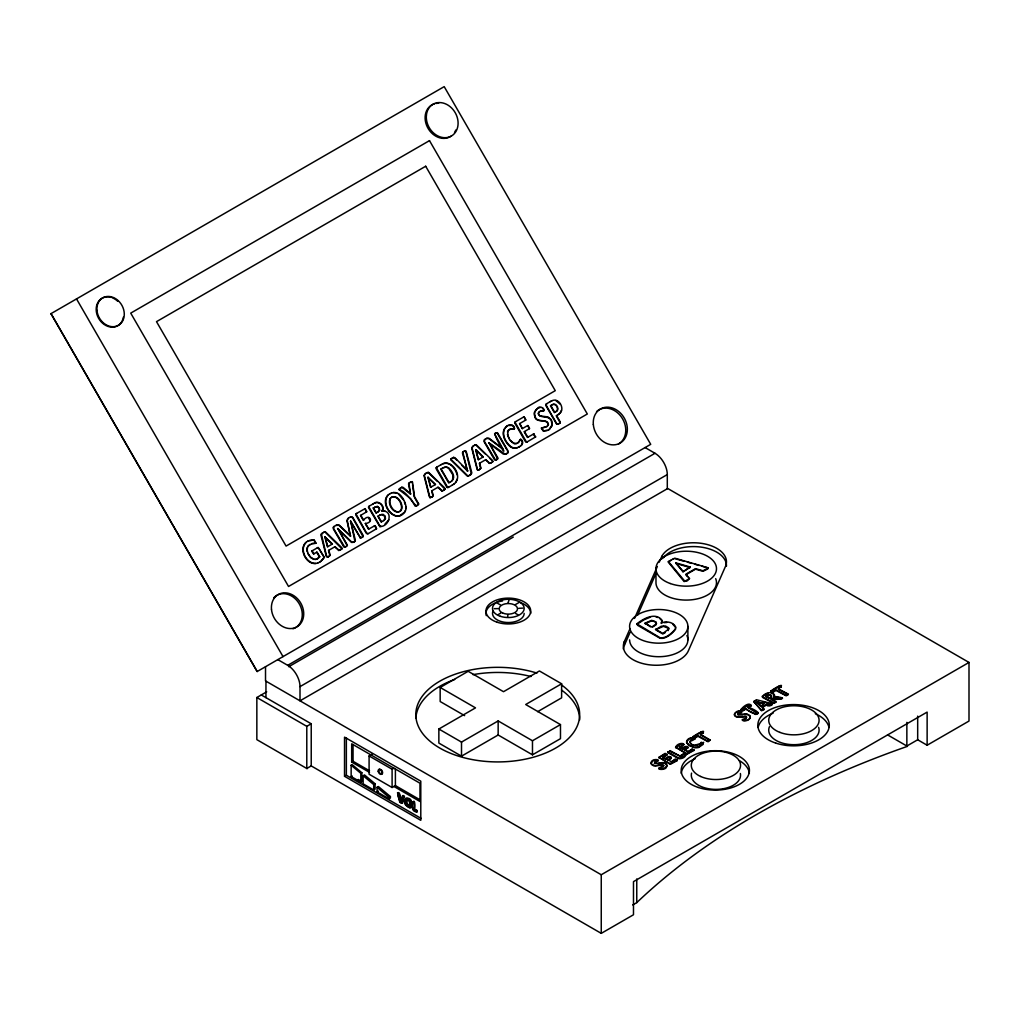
<?xml version="1.0" encoding="UTF-8"?>
<svg xmlns="http://www.w3.org/2000/svg" width="1020" height="1020" viewBox="0 0 1020 1020"><rect width="100%" height="100%" fill="white"/><g stroke="black" fill="none" stroke-linecap="round" stroke-linejoin="round"><path stroke-width="1.5" d="M376.393 528.832L374.633 525.784M376.24 529.036L376.125 526.957L374.378 525.823M535.564 437.044L533.715 433.831M370.132 520.672L368.322 517.535M365.147 523.553C375.067 522.622 369.087 512.308 363.337 520.417L360.493 515.482L366.856 511.696L365.096 508.636L356.286 513.621L355.776 514.858L366.206 533.103L368.271 533.639M529.138 428.872L527.914 425.518L529.635 428.489L524.165 431.753L527.455 437.452L533.97 433.793M686.6 742.573C686.218 735.203 702.27 737.371 690.055 741.298M507.616 616.87L507.883 615.022M552.075 424.639L549.64 429.267M417.154 811.678L416.989 810.326L414.235 809.268C415.446 790.258 407.158 812.519 417.078 811.754C407.847 811.053 415.892 790.5 414.694 809M307.173 547.485L307.122 551.591M764.005 709.563L761.583 710.787L753.742 701.39L756.61 699.784L771.477 703.532C774.486 705.139 767.359 707.217 766.504 704.973L762.195 707.638L764.005 709.563L762.195 707.115L766.504 704.45L770.036 705.356L772.382 703.953M764.005 709.04L761.583 710.264L753.665 701.607M316.48 559.292L319.732 556.729L317.029 552.037L313.586 554.026L311.635 551.131L318.1 547.396L324.309 557.251L320.739 561.433M462.825 452.204L467.504 471.074L462.392 452.791L463.271 451.771M686.881 742.942L689.877 745.582L694.403 747.15A6.171 3.557 0 0 0 698.636 746.921C713.26 734.935 691.203 751.536 689.979 741.808L690.999 739.87L694.875 738.684M708.262 567.847L703.009 570.779L695.512 568.663L685.861 574.234L689.507 578.467L684.892 581.298L668.342 561.497L674.768 558.169L708.262 567.847L707.752 568.969L703.009 571.302L695.512 569.185L685.861 574.757L687.556 576.683M689.507 578.467L687.391 580.788L684.114 581.528L668.151 561.969M773.976 696.966L773.976 696.443C790.997 698.266 778.451 699.745 771.311 699.414L776.041 702.244L773.67 703.379L762.501 697.374C762.526 693.766 771.834 690.247 774.448 694.786L773.976 696.966L777.788 697.132M782.327 697.718C779.535 701.518 774.626 695.971 771.311 698.891L771.311 699.414M400.822 801.287L402.619 795.689L404.443 796.161L402.211 802.918L401.268 803.212L399.776 802.153L397.532 792.68L398.986 793.573L401.281 801.031M401.714 799.667L403.078 795.434M400.924 799.527C399.585 788.422 395.224 791.596 400.299 802.026M390.061 498.895C388.658 504.046 392.853 512.231 398.68 511.874M401.293 509.783C402.836 504.492 397.736 494.751 391.476 497.326M457.266 479.03L455.621 482.422M339.188 550.392L335.044 546.682L328.517 550.443L329.83 555.441L329.243 556.244M328.848 550.252L330.161 555.25L328.376 556.792M431.957 490.722L433.27 495.72L432.353 496.714M490.607 463.093L489.625 463.284L485.851 459.612L479.336 463.373L480.649 468.371L480.063 469.174M479.655 463.182L480.968 468.18L479.196 469.723M497.62 458.847L489.166 442.922L505.372 454.372M489.141 442.935L497.964 457.98L497.224 459.242M494.585 433.921C515.457 470.551 494.419 438.243 494.981 433.513M561.433 410.32L560.184 412.87M409.007 483.263L410.448 494.075L402.02 487.292M748.196 707.689L748.196 707.166C766.517 714.025 754.876 717.149 745.849 708.619C733.622 715.492 748.718 699.172 751.153 705.789L748.196 707.689L757.873 713.605L755.769 714.472L745.849 709.142L742.777 710.978L740.839 709.423M771.311 698.891L776.041 701.722L773.67 702.856L762.093 696.405M778.375 688.984L788.345 694.11L785.961 695.245L776.041 689.903C758.268 697.489 791.227 677.688 778.375 688.984L788.345 694.633L786.19 695.818L776.041 690.438L772.956 692.274L771.031 690.706M507.45 431.957L508.432 430.108L511.3 428.655M508.011 602.82L508.993 600.193M669.63 751.217L679.957 756.088C687.493 749.904 687.786 758.867 678.861 758.74L667.807 752.658L668.597 751.715M667.692 752.53L670.178 750.694L679.957 756.088M700.396 734.336L710.251 740.048L707.842 741.17L698.024 735.764C680.11 743.236 713.426 723.664 700.396 734.859L703.392 732.462M710.315 739.87L708.071 741.757L698.024 736.3L694.913 738.11L693.001 736.542M362.992 536.584L352.652 517.905L351.033 516.796M350.37 517.038L351.951 516.707L352.971 517.726L363.362 535.717L362.572 536.992M333.604 526.856L333.744 528.819L344.747 547.115M347.081 545.496L337.849 528.538L347.31 544.986L346.519 546.248M347.412 545.305L345.78 546.745M328.708 556.601L326.464 556.856L320.892 535.015L322.906 532.771M327.751 557.086L326.476 555.683L321.325 533.855M432.684 496.536L429.956 497.786L429.254 496.345L424.001 475.486L426.016 473.242M431.804 497.071L430.274 497.594L429.586 496.153L424.32 475.294L424.983 473.866M478.571 470.016L477.666 470.245L476.965 468.805L471.699 447.946L473.726 445.689M477.666 470.245L472.031 447.754L472.693 446.326M546.325 404.022L546.439 405.794L556.933 423.963L558.144 424.078M471.393 474.045L466.076 452.319L464.814 450.904M463.883 451.375L465.719 450.687L466.395 452.128L471.826 472.897L470.832 474.517M411.149 481.873L412.488 482.026L414.541 496.702L418.633 503.803L417.792 505.104M418.71 504.135L417.014 505.614M559.891 422.905L560.286 422.025L556.563 415.573M560.362 422.356L559.444 423.325M623.398 649.026A32.997 19.048 0 0 1 624.367 645.328L624.367 641.516L630.079 628.537M634.516 618.426L657.352 566.482M659.251 562.16L661.789 556.385A33.022 19.061 0 0 1 702.882 543.571A33.022 19.061 0 0 1 725.08 567.298L688.334 650.887A32.997 19.048 0 0 1 648.236 664.67A32.997 19.048 0 0 1 624.367 641.516M624.367 645.328L630.079 632.349M637.691 615.034L656.09 573.189M750.248 717.417L749.942 715.657L747.073 713.974L737.651 714.255L741.553 712.406L740.839 711.679M771.362 697.068L771.439 695.959L769.552 695.104L765.956 696.532L769.437 698.407L770.623 697.68M686.651 741.706L688.819 739.309M354.883 541.314L350.701 521.118L360.188 537.553L361.348 537.693M385.279 511.339L382.054 511.122C384.82 506.787 379.274 500.437 374.608 503.153M382.054 511.122C386.057 506.098 377.833 499.137 373.167 503.88M538.904 412.195L538.483 413.967L539.809 415.892L547.969 416.912L551.195 419.947L552.177 425.786L548.479 430.07M504.785 428.387C501.356 434.711 505.754 442.387 510.701 446.531A8.555 6.987 60 0 0 515.801 448.048L517.522 447.691M661.342 622.901C666.162 621.065 673.238 621.766 675.648 626.905L675.533 629.2C672.18 633.624 665.843 639.298 660.067 638.278L637.666 625.349L636.862 623.845C643.059 618.77 655.465 611.732 661.954 620.198L661.342 623.424L662.031 621.537M347.68 518.746L347.259 520.506L350.395 536.176L338.882 525.3L335.937 525.376M384.667 519.754L384.731 516.235L381.442 514.45M452.536 480.076L453.02 475.116L448.723 468.409A5.776 4.718 60 0 0 445.268 467.211L443.942 467.466M663.752 765.727C653.488 769.399 663.319 770.89 666.646 766.122M401.689 803.314L404.022 796.645L402.619 795.689M547.574 425.939L548.097 424.957C547.804 417.703 535.717 424.18 534.697 416.083A6.056 4.947 60 0 1 534.48 412.195L536.813 409.033M668.24 630.602L668.597 628.333L663.433 626.344L655.541 629.748L661.228 626.242L665.486 626L668.597 627.81L668.852 628.945L662.847 633.445L655.541 629.225M388.888 519.856L385.063 523.936M773.976 696.443L774.448 695.589M675.533 628.677C672.18 633.101 665.843 638.775 660.067 637.755L636.862 623.845M409.543 805.838L409.555 801.631L407.171 799.68M407.031 799.706L407.018 803.926L409.734 805.787M521.488 444.809L522.444 442.935L521.794 440.92M520.417 446.008C523.451 445.013 523.324 439.467 520.353 439.442L518.81 442.17M701.377 742.178L699.439 744.97M750.057 717.506C749.598 721.739 737.842 720.324 744.931 718.807C751.102 713.324 737.537 718.96 735.241 715.721A4.361 2.524 0 0 1 734.451 714.076C735.088 711.539 740.941 709.04 741.553 712.406M535.933 409.9L534.799 412.003A6.056 4.947 60 0 0 535.028 415.892C536.035 424.001 548.122 417.511 548.428 424.779L546.58 426.755M319.732 556.729L317.641 558.769M390.736 497.938C386.516 502.834 393.401 514.807 399.878 511.351M512.435 428.808L514.195 428.974C515.686 424.307 507.845 423.695 505.639 427.189M400.605 510.739C405.182 505.563 396.856 492.367 390.418 498.117M508.75 429.917C505.627 434.928 510.714 444.133 516.745 443.572M751.153 705.266L748.196 707.166M751.064 705.916L749.011 704.82L740.839 709.946M781.333 686.562L778.375 688.462M355.763 514.335L356.605 513.43M382.372 510.943C393.58 510.484 389.563 526.97 379.797 526.575L368.5 507.501L369.023 506.264L373.486 503.689M368.488 506.978L369.342 506.086M452.51 484.997L448.252 487.458L446.913 487.292L436.343 469.136L436.585 467.262L441.137 464.635M436.05 467.976L436.904 467.071M535.729 436.84L526.957 442.017L525.223 441.29L514.781 423.058L515.304 421.821L523.859 416.874M514.769 422.535L515.623 421.63M312.107 550.736L313.905 553.847M525.389 420.278L525.274 418.225L523.528 417.065M543.188 411.047L543.928 410.779L543.226 409.084M537.553 408.497C539.873 404.047 547.6 410.869 542.155 411.009M741.655 711.756L738.276 712.954L737.651 714.255M341.458 549.181L342.159 548.505L341.279 547.179L325.839 532.223L323.799 532.287M342.159 548.505L340.501 549.793M444.567 489.651L445.268 488.975L444.389 487.649L428.948 472.693L426.908 472.757M445.268 488.975L443.611 490.263M492.277 462.111L492.979 461.435L492.086 460.109L476.659 445.153L474.619 445.217M492.979 461.435L491.308 462.723M535.245 437.236L533.383 434.023M671.096 762.106L675.265 759.046L677.254 759.836L677.203 760.639L670.306 764.324L658.894 757.35L665.193 753.372L667.029 754.915L662.796 757.528L665.767 759.173L668.1 757.758M658.894 757.873L665.002 753.958L667.029 754.915M682.495 749.05L682.495 748.514C684.739 744.472 692.312 747.239 684.382 749.56L687.812 751.969L692.197 748.858L694.021 750.388L687.034 754.201L675.622 747.214C678.032 741.247 689.903 743.21 679.524 747.405L682.495 749.05L684.828 747.634M675.622 747.749L680.569 744.536M311.725 543.736L316.047 543.137L314.032 539.809L307.555 541.301M662.809 767.295L663.625 765.242C660.131 763.126 655.312 767.512 651.869 764.235A4.361 2.524 0 0 1 651.13 762.59C651.691 757.758 663.115 759.76 654.967 761.494C653.539 766.555 667.207 758.434 666.85 766.033M654.317 763.317C657.53 761.468 659.761 758.956 653.896 760.512M667.029 754.379L662.796 757.528M683.757 744.256L679.524 747.405M685.759 754.864L679.269 758.37L667.692 751.995M548.798 429.892L543.214 431.026L541.276 428.119L546.899 426.564M545.114 427.252L541.594 427.928L543.545 430.835L547.115 430.631M771.031 691.241L779.203 686.103M677.305 759.989L670.306 763.801L658.894 757.35M694.021 749.866L687.034 753.678L675.622 747.214M416.632 812.022L416.632 810.683L414.235 809.268M417.333 505.435L415.191 506.175L410.843 498.831L399.151 489.715L400.771 487.815M398.947 489.192L399.7 488.491M468.613 475.766L467.173 475.957L451.63 460.619L450.776 459.268L452.561 457.916M450.776 459.268L451.516 458.567M747.826 714.727L749.942 716.193L750.057 718.029C749.394 720.706 741.999 722.198 742.815 719.84M307.721 546.35L312.043 543.558L315.894 543.328M636.862 624.367L644.028 619.778L650.428 617.113M693.001 737.065L701.275 731.99M666.57 764.809L666.646 766.645C666.136 770.865 654.394 769.399 661.508 767.907M388.225 494.942C381.76 501.942 389.104 515.788 398.017 516.12M671.262 757.452L667.654 760.206C675.457 758.23 668.572 753.971 665.767 758.65L665.767 759.173M687.99 747.316L684.382 750.082M306.127 542.372C298.975 549.359 306.268 563.779 315.817 563.448M451.669 481.006C456.067 477.526 452.204 471.125 449.055 468.231A5.776 4.718 60 0 0 445.587 467.032L442.476 468.142M321.925 560.426L324.309 557.251M559.075 413.967C565.934 409.568 558.832 396.563 551.438 401.026M454.142 483.862C463.845 476.722 451.261 457.24 440.818 464.814M735.586 712.954L734.464 714.599A4.361 2.524 0 0 0 735.241 716.244C737.995 718.909 752.658 714.472 743.746 719.661M409.453 482.842L408.536 483.862L410.473 494.062M334.063 526.447L333.068 527.582L333.425 529.01L343.817 547L345.308 546.949M354.437 541.709L355.368 540.307L350.676 521.131M546.733 403.665L545.802 404.698L546.121 405.973L556.614 424.142L558.986 423.657M555.913 411.723L557.111 410.69C558.475 408.127 556.13 403.627 552.942 404.417M484.831 439.403L484.462 441.571L495.516 460.058M377.986 512.18L379.414 510.306L378.892 508.087L377.183 506.545L374.786 507.042M507.31 453.403L507.731 451.21M539.771 411.481L538.165 413.228C539.414 419.832 552.164 413.801 552.011 423.211M517.42 443.317L520.914 439.199M383.584 520.608L385.509 518.555L385.063 516.056L383.048 514.297L379.835 515.113M407.286 799.501C402.173 803.862 413.023 809.854 410.014 801.363M348.445 518.147L346.94 520.684L350.447 536.137M656.191 624.673L652.711 626.994M399.559 511.53L400.936 510.548M309.914 544.412C303.832 548.505 309.124 559.215 315.601 559.342M507.475 425.901C499.315 430.759 504.466 442.221 510.382 446.709A8.555 6.987 60 0 0 515.47 448.226L519.231 446.913M518.899 447.104L520.736 445.817M389.959 493.705C376.928 500.947 394.74 525.912 404.749 512.091A9.231 7.535 60 0 0 406.024 506.494C404.889 499.94 399.457 490.084 391.489 493.017M307.874 541.11C296.705 546.899 306.433 567.107 317.781 563.002M450.457 481.848L451.987 480.828M536.494 409.224L537.871 408.306M653.004 760.971L651.13 763.113A4.361 2.524 0 0 0 651.869 764.758C655.312 768.034 660.131 763.649 663.625 765.765M557.621 414.974L559.394 413.788M452.179 485.188L454.461 483.671M496.498 459.727L497.543 459.064M361.819 537.476L362.89 536.8M319.438 562.288L321.058 561.242M558.654 423.835L559.776 423.134M494.662 433.704L495.72 433.041M409.135 483.034L410.32 482.307M462.952 451.949L464.202 451.197M353.723 542.155L354.769 541.531M763.393 695.908L765.37 694.684M765.956 696.532L768.124 694.773L770.84 694.964L771.63 695.959L769.437 698.407M762.96 704.947L760.793 706.286L764.044 703.749L757.197 701.938L764.044 703.749M469.812 475.129L471.151 474.325M321.555 533.575L324.118 532.096M679.957 756.61L683.821 753.805M672.142 761.468L674.22 760.206M687.812 751.969L691.993 749.445M669.171 561.382L670.765 560.426M754.813 701.161L756.215 700.383M51 313.65L444.197 86.636L650.709 444.325L257.18 671.53L51 313.65L257.18 671.53M333.744 526.639L337.327 524.726L339.201 525.121L350.714 535.984M348.113 518.338L350.701 516.847M486.629 438.37L484.092 439.964L484.143 441.762L494.623 459.918L496.051 459.918M546.414 403.856L550.621 401.421M412.131 481.58L412.373 483.276M524.101 416.836L524.471 417.652M324.551 531.994L325.38 531.853M427.661 472.464L428.489 472.324M475.371 444.924L476.2 444.784M496.141 432.85L497.569 432.862L508.049 451.018L508.062 452.854L505.882 454.231M399.151 489.715C406.763 491.614 411.455 502.006 416.492 505.856M450.929 459.829L451.095 459.089M525.861 419.896L524.956 418.404M552.202 404.736L550.456 405.743L554.408 412.603L557.43 410.499C559.177 407.388 555.25 402.097 551.884 404.914M442.808 467.963L440.78 469.123L448.711 482.855L450.789 481.669M525.708 420.1L519.499 423.683L522.342 428.617L527.659 425.544M324.819 536.928L332.443 543.979L327.445 546.86L324.819 536.928L332.112 544.157M427.928 477.398L435.553 484.449L430.555 487.331L427.928 477.398L435.221 484.627M476.008 451.273L478.252 459.79L483.25 456.909L475.97 449.667L482.932 457.087M514.667 428.566L512.563 425.48L508.559 425.455M514.195 428.974L509.286 429.445M376.125 513.264L379.733 510.127L379.21 507.896L377.502 506.353L373.09 508.024L375.36 511.951M522.342 428.617L519.817 423.491M380.154 514.934L377.846 516.26L381.161 522.01L383.915 520.417M557.94 414.783L556.244 415.765L560.044 422.535M431.626 490.913L438.141 487.152L442.297 490.862M365.81 524.688L368.755 529.061L365.466 523.362M368.437 529.252L374.965 525.593M350.37 521.297L360.43 537.795M367.072 533.919L356.082 514.144M379.797 526.575L381.008 526.282M447.359 487.56L448.57 487.279M526.078 442.119L527.276 441.826M334.713 546.873L338.806 550.354M437.822 487.343L441.915 490.824M485.533 459.79L489.625 463.284M367.952 533.817L376.711 528.64M277.81 659.621L287.716 665.333L655.006 453.288A17.378 10.034 60 0 1 667.297 474.581L667.297 488.771M288.749 666.71L513.289 537.081M307.147 768.697L256.849 739.653L256.849 697.514L266.692 691.828M906.856 722.364L906.856 746.015L917.681 739.768L927.129 745.225L969 721.051L969 662.439L667.743 488.503L300.007 700.829L300.007 686.626L667.297 474.581M515.419 604.579L518.823 602.616M498.244 614.55L500.858 613.033M256.849 697.514L306.791 726.342L311.227 723.779L311.227 765.918L601.252 933.364L633.484 914.761L633.484 881.637L927.129 712.1L927.129 745.225M464.635 715.645L440.168 701.53L440.168 687.467L468.167 671.3L503.51 691.7L539.414 670.969L561.612 683.782L561.612 697.846L537.667 711.667M311.227 765.918L306.791 768.481L306.791 726.342M393.924 786.458L419.972 801.49L419.972 783.22L351.683 743.797L351.683 762.067L353.047 761.277L369.533 770.788M682.992 571.786L690.285 567.043L682.992 571.786L675.724 562.836L690.285 567.043M351.148 765.242L352.18 764.656L361.845 772.726L361.845 781.537L360.825 782.123L351.148 776.539L351.148 765.242L360.825 773.313L360.825 782.123M420.087 799.846L395.403 785.604L392.101 787.504L369.087 774.218L369.087 755.947L372.274 754.111M344.531 776.296L420.788 820.322L420.788 781.167L344.531 737.141L344.531 776.296L346.354 775.251L421.247 818.486M351.148 776.539L352.18 775.952M360.825 773.313L361.845 772.726M497.836 734.821L532.478 754.825L560.477 738.659L560.477 724.595L532.478 740.762L498.155 720.936L498.155 734.999L461.512 756.164L438.855 743.083L438.855 729.019L475.511 707.867L440.168 687.467M363.133 775.723L364.497 774.932L375.079 783.768L375.079 789.174L373.715 789.965L363.133 783.857L363.133 775.723L373.715 784.558L373.715 789.965M369.087 755.947L392.101 769.233L393.924 768.188M645.061 623.169L651.678 620.326L656.153 622.06L656.191 624.138L651.729 627.019L645.061 623.169L650.403 626.777M645.061 623.704L651.678 620.848L655.044 621.69L656.574 623.59M373.715 784.558L375.079 783.768M377.056 787.338L378.42 786.56L390.405 796.556L390.405 798.022L389.041 798.813L377.056 791.89L377.056 787.338L389.041 797.347L389.041 798.813M561.612 683.782L525.695 704.514L560.477 724.595M438.855 729.019L461.512 742.101L498.155 720.936M377.056 791.89L378.42 791.112M656.765 630.462L662.847 633.968L665.371 632.515M389.041 797.347L390.405 796.556M265.519 666.723L265.519 680.914L601.252 874.752L969 662.439M632.706 904.957L636.76 902.624A801.784 462.901 0 0 1 907.43 746.347L887.553 734.872M468.932 475.626L470.131 474.95M473.407 445.88L474.937 445.026M425.697 473.42L427.227 472.566M491.64 462.532L489.294 463.462M442.578 490.824L443.929 490.072M339.469 550.354L340.82 549.601M452.242 458.095L453.505 457.406M400.452 488.006L401.727 487.305M409.989 482.486L411.468 481.695M736.287 712.444L738.11 711.603M766.135 694.225L768.315 693.345M550.303 401.612L551.769 400.834M478.252 470.207L479.515 469.531M495.388 433.232L497.339 432.62M354.042 541.977L351.619 542.474L337.531 528.717M362.151 537.298L360.098 537.973M344.989 547.141L346.099 546.554M495.733 460.109L496.829 459.536M469.264 475.447L467.823 476.098M399.521 515.865L404.43 512.269A9.231 7.535 60 0 0 405.272 510.599M389.64 493.884L391.808 492.839M317.462 563.193L319.757 562.096M672.664 559.368L673.876 558.82M517.739 443.139L514.386 443.827L510.204 440.5M486.298 438.562L489.154 438.358L502.707 448.596M506.2 454.04L503.242 454.04L488.848 443.101M539.452 411.659L541.174 410.945M442.909 490.633L441.596 491.015M339.8 550.162L338.487 550.545M701.186 742.777L703.239 744.307L698.636 747.443A6.171 3.557 0 0 1 694.403 747.685L688.513 745.25L686.6 742.05M689.839 738.786L690.884 738.416M401.408 487.496L403.168 487.407L410.767 493.884M453.186 457.597L454.818 457.636L467.823 470.896M681.717 743.835L683.757 744.778M686.001 746.921L687.99 747.851M669.273 757.044L671.262 757.975M317.36 547.714L319.005 548.505L323.646 556.55M353.277 542.359L351.938 542.296L337.849 528.538M538.789 407.923L540.052 407.592M406.84 799.756L408.536 799.706M442.948 463.807C450.075 461.104 455.57 468.779 457.1 474.823M309.608 540.345L313.714 539.988L315.486 542.398M742.662 714.74L738.085 715.122M657.976 763.623L664.492 763.33M520.353 439.442L521.245 440.041M315.282 559.521L316.799 559.1M697.948 745.594L695.334 745.633M739.003 711.348L740.418 711.463M402.135 803.046L400.605 802.306M540.855 411.136L542.474 410.818M744.077 714.459L747.073 714.497M664.058 622.659L666.94 622.468M518.721 608.315L522.725 608.124M494.267 608.685L497.964 608.608M487.178 438.192L488.822 438.549L502.375 448.774M393.299 492.583L396.78 493.081M453.747 457.406L456.667 460.02M781.18 697.833L782.327 698.241M762.807 701.862L772.382 704.476M409.262 807.356L409.964 807.534A4.08 2.359 60 0 0 411.455 806.884C414.477 791.214 395.441 800.572 409.505 807.802A4.08 2.359 60 0 0 410.996 807.139C412.679 803.53 410.231 798.15 405.998 798.035L405.118 799.769L405.539 803.645M692.988 738.097L694.875 739.207M675.648 558.871L684.42 561.319M687.352 562.135L691.738 563.359M694.671 564.175L699.057 565.399M701.977 566.215L706.375 567.439M675.724 563.371L690.285 567.579M656.14 616.985L657.925 617.495M314.083 559.47L310.552 557.519L307.645 553.12M771.49 693.294L772.994 693.868M675.75 759.53L677.305 760.525M779.688 686.065L781.333 687.085M555.747 400.465L560.107 404.124M467.785 475.906L451.248 459.65M692.287 744.498L693.345 745.021M702.143 732.092L703.392 732.985M765.956 696.01L769.437 697.884M701.62 735.535L710.315 740.393M679.524 746.882L682.495 748.514M684.382 749.56L687.812 751.447M662.796 757.006L665.767 758.65M667.654 759.683L671.096 761.57M645.099 447.563L655.006 453.288M515.623 613.441L517.905 614.767M497.224 603.088L500.527 605M261.286 694.951L311.227 723.779M351.683 762.067L369.533 772.369M358.224 779.446L361.845 781.537M364.778 508.827L366.537 511.874M684.981 754.736L685.759 755.399M693.307 749.764L694.021 750.388M526.396 441.94L515.087 422.344M447.678 487.381L436.369 467.785M380.116 526.384L368.806 506.8M287.716 665.333L289.31 666.391A17.378 10.034 60 0 1 300.007 686.626M408.446 806.96L405.909 804.448M665.231 763.674L666.047 764.222M659.634 618.311L661.954 620.734M672.626 624.049L675.648 627.428M475.881 444.975L485.15 453.887M428.17 472.515L437.452 481.427M325.061 532.045L341.84 548.696M691.42 743.962L689.979 742.331M398.45 494.024L403.193 499.698M489.562 458.158L491.767 460.3M439.645 483.569L444.95 489.166M542.27 407.745L542.818 408.408M462.085 465.553L467.504 471.074M757.184 701.951L760.793 705.763M757.184 702.474L760.793 706.286M497.02 432.811L506.978 449.909M758.115 712.495L758.217 713.159M675.712 562.849L682.992 571.251M773.976 694.556L774.448 695.308M550.774 405.552L554.74 412.411M524.484 431.562L527.774 437.261M441.112 468.932L449.042 482.677M414.898 498.079L418.391 504.326M373.409 507.832L376.444 513.073M378.165 516.082L381.493 521.819M360.812 515.291L363.656 520.225M316.71 552.228L319.413 556.907M76.513 298.911L283.024 656.612M509.171 438.88L507.424 434.405M404.443 502.146L405.272 504.492M432.046 492.43L432.862 495.465M475.957 449.68L478.571 459.612M428.247 477.22L430.873 487.152M325.138 536.75L327.764 546.682M412.577 484.793L414.209 496.893M917.681 716.116L917.681 739.768M742.305 719.444L742.203 720.094M687.888 626.344A29.134 16.817 0 0 1 644.181 640.917A29.134 16.817 0 0 1 644.181 611.77A29.134 16.817 0 0 1 687.888 626.344L687.888 639.884M661.789 556.385L661.789 558.934M658.869 768.009L658.767 768.659M658.372 760.321L658.27 760.971M655.975 568.102L655.975 582.025A30.256 17.467 0 0 0 689.176 600.002A30.256 17.467 0 0 0 715.696 578.659M636.76 878.959L636.76 902.624M601.252 874.752L601.252 933.364M532.478 740.762L532.478 754.825M461.512 742.101L461.512 756.164M395.403 768.85L395.403 785.604M392.101 769.233L392.101 787.504M353.047 744.536L353.047 761.277M346.354 737.651L346.354 775.251M265.952 681.169L265.952 697.642M561.51 684.93A81.931 47.303 0 0 1 520.863 760.002A81.931 47.303 0 0 1 416.275 709.601A81.931 47.303 0 0 1 536.941 673.098M123.382 317.118A15.823 12.916 60 0 1 107.954 326.4A15.823 12.916 60 0 1 96.262 307.708A15.823 12.916 60 0 1 111.014 297.355M112.187 297.738A15.823 12.916 60 0 1 117.682 301.244M450.865 136.285A18.347 14.981 60 0 1 427.367 127.092A18.347 14.981 60 0 1 434.673 103.734M435.973 103.453A18.347 14.981 60 0 1 438.664 103.262M455.774 130.037A18.347 14.981 60 0 1 454.537 132.498M273.679 597.898A18.666 15.236 60 0 1 298.898 603.228A18.666 15.236 60 0 1 293.008 628.792M596.572 411.557A19.686 16.078 60 0 1 621.703 417.448A19.686 16.078 60 0 1 618.541 444.006M415.867 718.08A81.931 47.303 0 0 1 454.69 679.511M473.012 674.653A81.931 47.303 0 0 1 530.999 676.528M561.51 690.055A81.931 47.303 0 0 1 579.666 719.903M663.293 557.863A33.022 19.061 0 0 1 700.804 547.064A33.022 19.061 0 0 1 726.444 566.202M686.894 635.524A29.134 16.817 0 0 1 662.554 656.561A29.134 16.817 0 0 1 629.62 639.884M681.258 773.313A34.119 19.699 0 0 1 695.257 758.65M739.436 760.665A34.119 19.699 0 0 1 749.368 773.313M740.38 773.517A24.633 14.216 0 0 1 715.568 789.391A24.633 14.216 0 0 1 691.56 773.122M758.14 727.375A35.738 20.629 0 0 1 773.083 713.171M815.324 713.707A35.738 20.629 0 0 1 828.992 727.375M818.614 727.324A25.194 14.548 0 0 1 793.343 744.689A25.194 14.548 0 0 1 769.437 726.686M486.298 615.646A22.376 12.916 0 0 1 502.541 600.933M519.524 602.221A22.376 12.916 0 0 1 530.706 613.403M524.153 613.403A15.823 9.129 0 0 1 506.264 622.455A15.823 9.129 0 0 1 493.055 611.044M382.028 773.95A2.741 1.581 60 0 1 378.994 771.719A2.741 1.581 60 0 1 380.167 769.131M381.174 769.705A2.741 1.581 60 0 1 382.041 770.788M382.347 771.426A2.741 1.581 60 0 1 382.334 773.657M405.705 506.685A9.231 7.535 60 0 1 405.705 508.725M429.496 140.632L130.726 313.127L288.545 586.475L587.316 413.992L429.496 140.632M425.684 166.247L156.506 321.657L286.072 546.082L555.262 390.673L425.684 166.247M698.254 787.453A34.119 19.699 0 0 0 749.432 770.393A34.119 19.699 0 0 0 698.254 753.334A34.119 19.699 0 0 0 698.254 787.453M775.697 743.07A35.738 20.629 0 0 0 829.298 725.207A35.738 20.629 0 0 0 775.697 707.344A35.738 20.629 0 0 0 775.697 743.07M497.148 622.225A22.376 12.916 0 0 0 530.706 611.044A22.376 12.916 0 0 0 497.148 599.849A22.376 12.916 0 0 0 497.148 622.225M593.321 424.46A19.686 16.078 60 0 0 620.147 443.075A19.686 16.078 60 0 0 617.444 410.537A19.686 16.078 60 0 0 593.321 424.46M271.473 609.22A18.666 15.236 60 0 0 296.897 626.866A18.666 15.236 60 0 0 294.334 596.024A18.666 15.236 60 0 0 271.473 609.22M426.411 115.107A18.347 14.981 60 0 0 448.519 137.228A18.347 14.981 60 0 0 451.669 108.056A18.347 14.981 60 0 0 426.411 115.107M96.951 310.322A15.823 12.916 60 0 0 118.511 325.278A15.823 12.916 60 0 0 116.331 299.14A15.823 12.916 60 0 0 96.951 310.322M670.229 583.516A30.256 17.467 0 0 0 716.474 569.262A30.256 17.467 0 0 0 671.976 553.274A30.256 17.467 0 0 0 670.229 583.516M779.892 732.385A25.194 14.548 0 0 0 819.034 721.255A25.194 14.548 0 0 0 782.774 707.255A25.194 14.548 0 0 0 779.892 732.385M700.651 776.475A24.633 14.216 0 0 0 740.29 767.371A24.633 14.216 0 0 0 706.822 752.11A24.633 14.216 0 0 0 700.651 776.475M500.425 616.322A15.823 9.129 0 0 0 524.153 608.417A15.823 9.129 0 0 0 500.425 600.5A15.823 9.129 0 0 0 500.425 616.322M502.618 612.982A9.18 5.291 0 0 0 517.408 609.628A9.18 5.291 0 0 0 504.989 603.904A9.18 5.291 0 0 0 502.618 612.982M378.229 771.4A2.741 1.581 60 0 0 381.467 774.269A2.741 1.581 60 0 0 380.6 770.036A2.741 1.581 60 0 0 378.229 771.4"/></g></svg>
